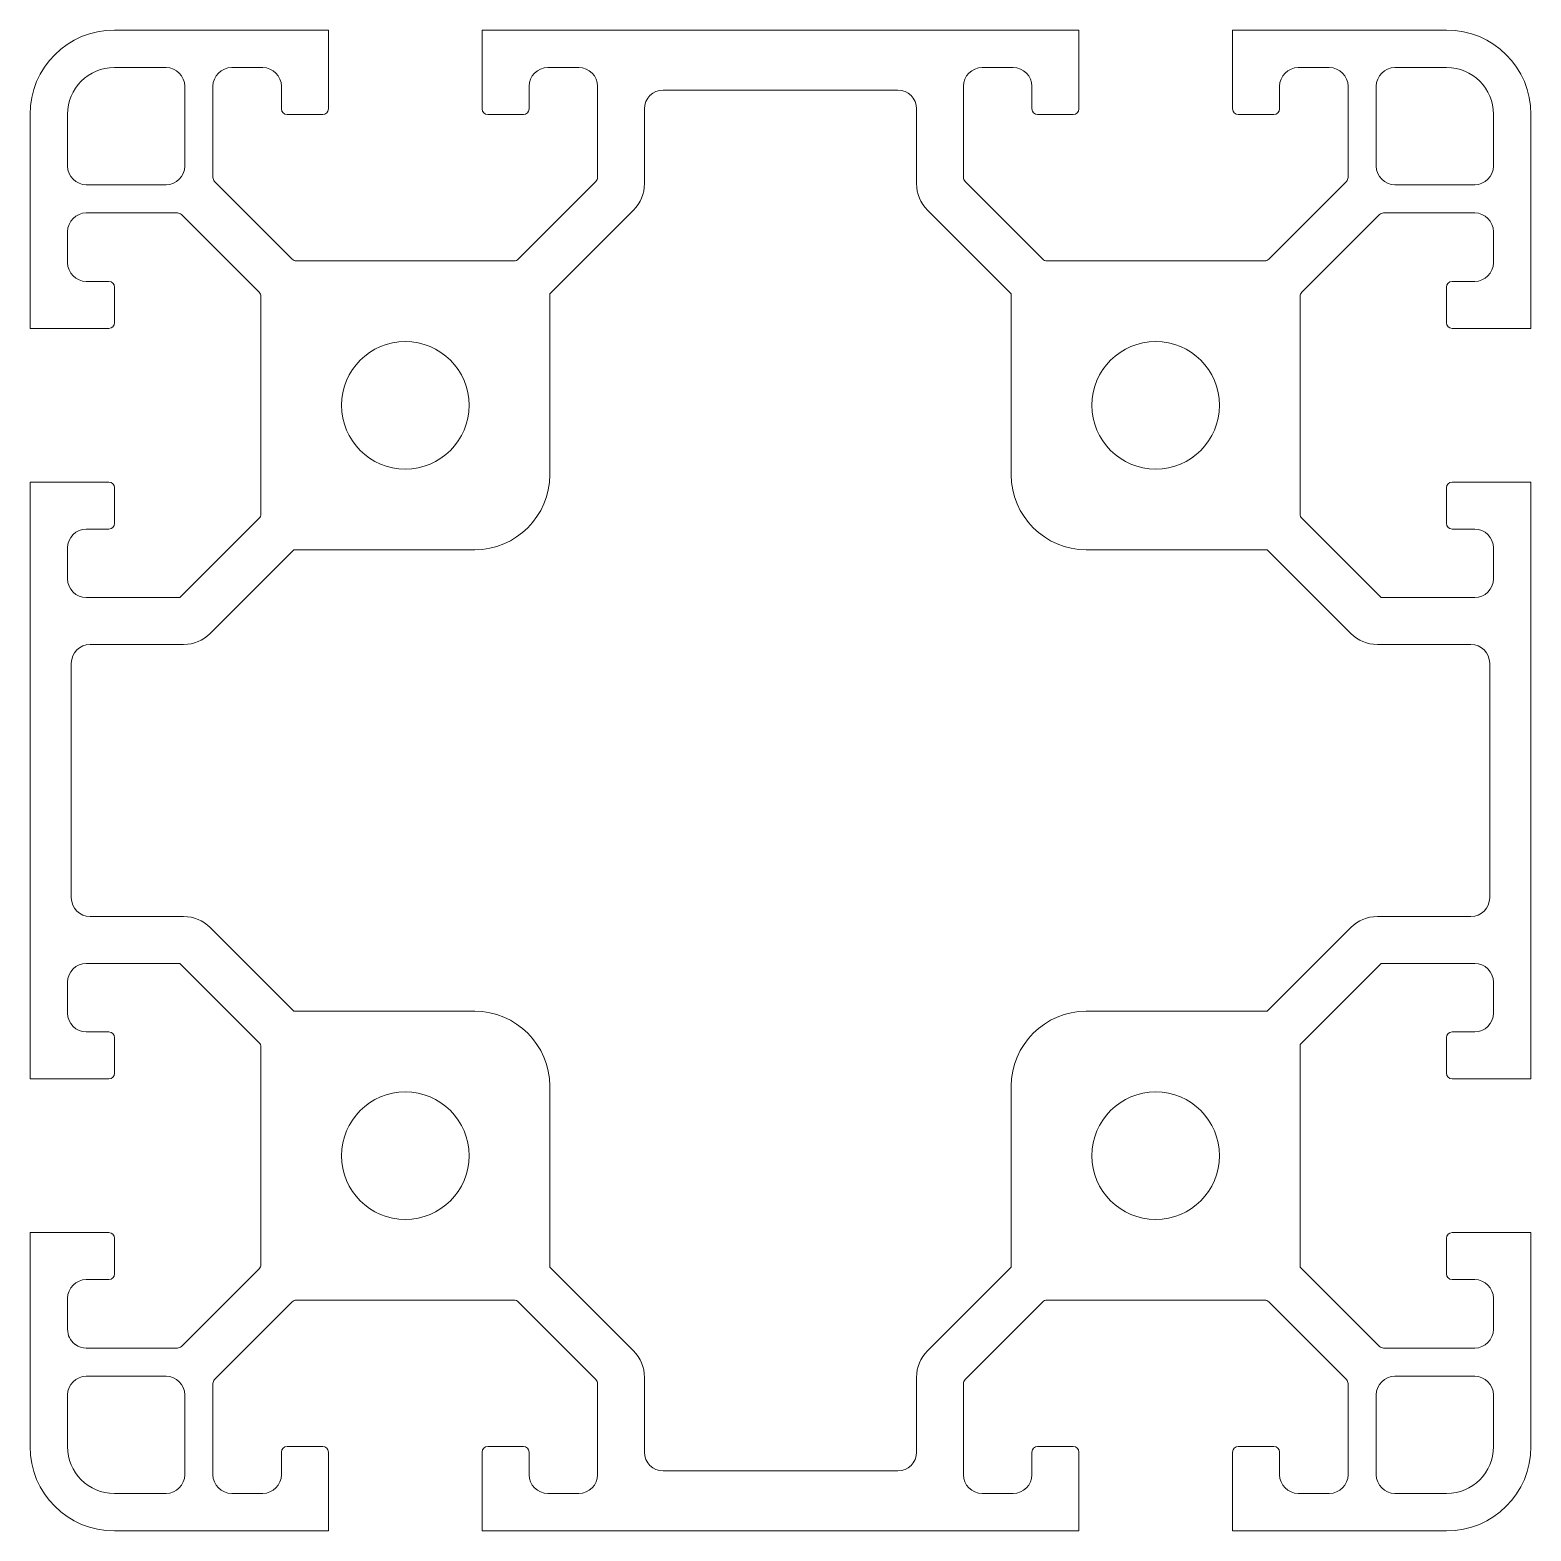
# Model space of a CAD drawing. Header units: millimetres. Extents: x -40 to 40, y -40 to 40.
import ezdxf

# ---------------------------------------------------------------- set-up
doc = ezdxf.new("R2010")
doc.units = ezdxf.units.MM

msp = doc.modelspace()

# ---------------------------------------------------------------- linework, layer by layer
at = {"color": 7, "linetype": 'Continuous', "lineweight": 15}
for p, q in [((-24.1, 40), (-35.5, 40)), ((-24.1, 35.8), (-24.1, 40)), ((15.9, 40), (-15.9, 40)), ((-15.9, 40), (-15.9, 35.8)), ((15.9, 35.8), (15.9, 40)), ((35.5, 40), (24.1, 40)), ((24.1, 40), (24.1, 35.8)), ((-32.75, 38), (-35.5, 38)), ((-29.25, 38), (-27.6, 38)), ((-12.4, 38), (-10.75, 38)), ((10.75, 38), (12.4, 38)), ((27.6, 38), (29.25, 38)), ((35.5, 38), (32.75, 38)), ((-31.75, 32.75), (-31.75, 37)), ((-30.25, 32.142), (-30.25, 37)), ((-26.6, 37), (-26.6, 35.8)), ((-13.4, 35.8), (-13.4, 37)), ((-9.75, 37), (-9.75, 32.142)), ((9.75, 32.142), (9.75, 37)), ((13.4, 37), (13.4, 35.8)), ((26.6, 35.8), (26.6, 37)), ((30.25, 37), (30.25, 32.142)), ((31.75, 37), (31.75, 32.75)), ((6.25, 36.8), (-6.25, 36.8)), ((-40, 35.5), (-40, 24.1)), ((-38, 35.5), (-38, 32.75)), ((-26.3, 35.5), (-24.4, 35.5)), ((-15.6, 35.5), (-13.7, 35.5)), ((-7.25, 35.8), (-7.25, 31.811)), ((7.25, 31.811), (7.25, 35.8)), ((13.7, 35.5), (15.6, 35.5)), ((24.4, 35.5), (26.3, 35.5)), ((38, 32.75), (38, 35.5)), ((40, 24.1), (40, 35.5)), ((-37, 31.75), (-32.75, 31.75)), ((-26.02, 27.788), (-30.162, 31.93)), ((-9.838, 31.93), (-13.98, 27.788)), ((13.98, 27.788), (9.838, 31.93)), ((30.162, 31.93), (26.02, 27.788)), ((32.75, 31.75), (37, 31.75)), ((-37, 30.25), (-32.142, 30.25)), ((-31.93, 30.162), (-27.788, 26.02)), ((-7.836, 30.396), (-12.3, 25.932)), ((12.3, 25.932), (7.836, 30.396)), ((27.788, 26.02), (31.93, 30.162)), ((32.142, 30.25), (37, 30.25)), ((-38, 27.6), (-38, 29.25)), ((38, 29.25), (38, 27.6)), ((-14.192, 27.7), (-25.808, 27.7)), ((25.808, 27.7), (14.192, 27.7)), ((-35.8, 26.6), (-37, 26.6)), ((37, 26.6), (35.8, 26.6)), ((-35.5, 24.4), (-35.5, 26.3)), ((-27.7, 25.808), (-27.7, 14.192)), ((-12.3, 25.932), (-12.3, 16.3)), ((12.3, 16.3), (12.3, 25.932)), ((27.7, 14.192), (27.7, 25.808)), ((35.5, 26.3), (35.5, 24.4)), ((-40, 24.1), (-35.8, 24.1)), ((35.8, 24.1), (40, 24.1)), ((-35.8, 15.9), (-40, 15.9)), ((-40, 15.9), (-40, -15.9)), ((-35.5, 13.7), (-35.5, 15.6)), ((35.5, 15.6), (35.5, 13.7)), ((40, 15.9), (35.8, 15.9)), ((40, -15.9), (40, 15.9)), ((-27.788, 13.98), (-32.018, 9.75)), ((32.018, 9.75), (27.788, 13.98)), ((-37, 13.4), (-35.8, 13.4)), ((35.8, 13.4), (37, 13.4)), ((-38, 10.75), (-38, 12.4)), ((-25.932, 12.3), (-30.396, 7.836)), ((-16.3, 12.3), (-25.932, 12.3)), ((25.932, 12.3), (16.3, 12.3)), ((30.396, 7.836), (25.932, 12.3)), ((38, 12.4), (38, 10.75)), ((-32.018, 9.75), (-37, 9.75)), ((37, 9.75), (32.018, 9.75)), ((-31.811, 7.25), (-36.8, 7.25)), ((36.8, 7.25), (31.811, 7.25)), ((-37.8, 6.25), (-37.8, -6.25)), ((37.8, -6.25), (37.8, 6.25)), ((-36.8, -7.25), (-31.811, -7.25)), ((-30.396, -7.836), (-25.932, -12.3)), ((25.932, -12.3), (30.396, -7.836)), ((31.811, -7.25), (36.8, -7.25)), ((-37, -9.75), (-32.018, -9.75)), ((-32.018, -9.75), (-27.788, -13.98)), ((27.7, -14.068), (32.018, -9.75)), ((32.018, -9.75), (37, -9.75)), ((-38, -12.4), (-38, -10.75)), ((38, -10.75), (38, -12.4)), ((-25.932, -12.3), (-16.3, -12.3)), ((16.3, -12.3), (25.932, -12.3)), ((-35.8, -13.4), (-37, -13.4)), ((37, -13.4), (35.8, -13.4)), ((-35.5, -15.6), (-35.5, -13.7)), ((-27.7, -14.192), (-27.7, -25.808)), ((27.7, -25.932), (27.7, -14.068)), ((35.5, -13.7), (35.5, -15.6)), ((-40, -15.9), (-35.8, -15.9)), ((35.8, -15.9), (40, -15.9)), ((-12.3, -16.3), (-12.3, -25.932)), ((12.3, -25.932), (12.3, -16.3)), ((-35.8, -24.1), (-40, -24.1)), ((-40, -24.1), (-40, -35.5)), ((-35.5, -26.3), (-35.5, -24.4)), ((35.5, -24.4), (35.5, -26.3)), ((40, -24.1), (35.8, -24.1)), ((40, -35.5), (40, -24.1)), ((-27.788, -26.02), (-31.93, -30.162)), ((-12.3, -25.932), (-7.836, -30.396)), ((7.836, -30.396), (12.3, -25.932)), ((31.93, -30.162), (27.7, -25.932)), ((-37, -26.6), (-35.8, -26.6)), ((35.8, -26.6), (37, -26.6)), ((-38, -29.25), (-38, -27.6)), ((-30.162, -31.93), (-26.02, -27.788)), ((-25.808, -27.7), (-14.192, -27.7)), ((-13.98, -27.788), (-9.838, -31.93)), ((9.838, -31.93), (13.98, -27.788)), ((14.192, -27.7), (25.808, -27.7)), ((26.02, -27.788), (30.162, -31.93)), ((38, -27.6), (38, -29.25)), ((-32.142, -30.25), (-37, -30.25)), ((37, -30.25), (32.142, -30.25)), ((-32.75, -31.75), (-37, -31.75)), ((-7.25, -31.811), (-7.25, -35.8)), ((7.25, -35.8), (7.25, -31.811)), ((37, -31.75), (32.75, -31.75)), ((-38, -32.75), (-38, -35.5)), ((-31.75, -37), (-31.75, -32.75)), ((-30.25, -37), (-30.25, -32.142)), ((-9.75, -32.142), (-9.75, -37)), ((9.75, -37), (9.75, -32.142)), ((30.25, -32.142), (30.25, -37)), ((31.75, -32.75), (31.75, -37)), ((38, -35.5), (38, -32.75)), ((-26.6, -35.8), (-26.6, -37)), ((-24.4, -35.5), (-26.3, -35.5)), ((-24.1, -40), (-24.1, -35.8)), ((-15.9, -35.8), (-15.9, -40)), ((-13.7, -35.5), (-15.6, -35.5)), ((-13.4, -37), (-13.4, -35.8)), ((13.4, -35.8), (13.4, -37)), ((15.6, -35.5), (13.7, -35.5)), ((15.9, -40), (15.9, -35.8)), ((24.1, -35.8), (24.1, -40)), ((26.3, -35.5), (24.4, -35.5)), ((26.6, -37), (26.6, -35.8)), ((-6.25, -36.8), (6.25, -36.8)), ((-35.5, -38), (-32.75, -38)), ((-27.6, -38), (-29.25, -38)), ((-10.75, -38), (-12.4, -38)), ((12.4, -38), (10.75, -38)), ((29.25, -38), (27.6, -38)), ((32.75, -38), (35.5, -38)), ((-35.5, -40), (-24.1, -40)), ((-15.9, -40), (15.9, -40)), ((24.1, -40), (35.5, -40))]:
    msp.add_line(p, q, dxfattribs=at)
for centre in [(-20, 20), (20, 20), (-20, -20), (20, -20)]:
    msp.add_circle(centre, 3.4, dxfattribs=at)
for centre, radius, start, end in [((-35.5, 35.5), 4.5, 90, 180), ((35.5, 35.5), 4.5, 0, 90), ((-35.5, 35.5), 2.5, 90, 180), ((-32.75, 37), 1, 360, 90), ((-29.25, 37), 1, 90, 180), ((-27.6, 37), 1, 0, 90), ((-12.4, 37), 1, 90, 180), ((-10.75, 37), 1, 0, 90), ((10.75, 37), 1, 90, 180), ((12.4, 37), 1, 0, 90), ((27.6, 37), 1, 90, 180), ((29.25, 37), 1, 0, 90), ((32.75, 37), 1, 90, 180), ((35.5, 35.5), 2.5, 0, 90), ((-6.25, 35.8), 1, 90, 180), ((6.25, 35.8), 1, 0, 90), ((-26.3, 35.8), 0.3, 180, 270), ((-24.4, 35.8), 0.3, 270, 0), ((-15.6, 35.8), 0.3, 180, 270), ((-13.7, 35.8), 0.3, 270, 0), ((13.7, 35.8), 0.3, 180, 270), ((15.6, 35.8), 0.3, 270, 0), ((24.4, 35.8), 0.3, 180, 270), ((26.3, 35.8), 0.3, 270, 0), ((-37, 32.75), 1, 180, 270), ((-32.75, 32.75), 1, 270, 360), ((-29.95, 32.142), 0.3, 180, 225), ((-10.05, 32.142), 0.3, 315, 0), ((10.05, 32.142), 0.3, 180, 225), ((29.95, 32.142), 0.3, 315, 0), ((32.75, 32.75), 1, 180, 270), ((37, 32.75), 1, 270, 0), ((-9.25, 31.811), 2, 315, 0), ((9.25, 31.811), 2, 180, 225), ((-37, 29.25), 1, 90, 180), ((-32.142, 29.95), 0.3, 45, 90), ((32.142, 29.95), 0.3, 90, 135), ((37, 29.25), 1, 0, 90), ((-37, 27.6), 1, 180, 270), ((-25.808, 28), 0.3, 225, 270), ((-14.192, 28), 0.3, 270, 315), ((14.192, 28), 0.3, 225, 270), ((25.808, 28), 0.3, 270, 315), ((37, 27.6), 1, 270, 0), ((-35.8, 26.3), 0.3, 0, 90), ((35.8, 26.3), 0.3, 90, 180), ((-28, 25.808), 0.3, 0, 45), ((28, 25.808), 0.3, 135, 180), ((-35.8, 24.4), 0.3, 270, 0), ((35.8, 24.4), 0.3, 180, 270), ((-16.3, 16.3), 4, 270, 0), ((16.3, 16.3), 4, 180, 270), ((-35.8, 15.6), 0.3, 0, 90), ((35.8, 15.6), 0.3, 90, 180), ((-35.8, 13.7), 0.3, 270, 0), ((-28, 14.192), 0.3, 315, 0), ((28, 14.192), 0.3, 180, 225), ((35.8, 13.7), 0.3, 180, 270), ((-37, 12.4), 1, 90, 180), ((37, 12.4), 1, 0, 90), ((-37, 10.75), 1, 180, 270), ((37, 10.75), 1, 270, 0), ((-36.8, 6.25), 1, 90, 180), ((-31.811, 9.25), 2, 270, 315), ((31.811, 9.25), 2, 225, 270), ((36.8, 6.25), 1, 0, 90), ((-36.8, -6.25), 1, 180, 270), ((36.8, -6.25), 1, 270, 0), ((-31.811, -9.25), 2, 45, 90), ((31.811, -9.25), 2, 90, 135), ((-37, -10.75), 1, 90, 180), ((37, -10.75), 1, 0, 90), ((-37, -12.4), 1, 180, 270), ((-16.3, -16.3), 4, 0, 90), ((16.3, -16.3), 4, 90, 180), ((37, -12.4), 1, 270, 0), ((-35.8, -13.7), 0.3, 360, 90), ((35.8, -13.7), 0.3, 90, 180), ((-28, -14.192), 0.3, 0, 45), ((-35.8, -15.6), 0.3, 270, 0), ((35.8, -15.6), 0.3, 180, 270), ((-35.8, -24.4), 0.3, 360, 90), ((35.8, -24.4), 0.3, 90, 180), ((-35.8, -26.3), 0.3, 270, 0), ((-28, -25.808), 0.3, 315, 0), ((35.8, -26.3), 0.3, 180, 270), ((-37, -27.6), 1, 90, 180), ((37, -27.6), 1, 0, 90), ((-25.808, -28), 0.3, 90, 135), ((-14.192, -28), 0.3, 45, 90), ((14.192, -28), 0.3, 90, 135), ((25.808, -28), 0.3, 45, 90), ((-37, -29.25), 1, 180, 232.88873), ((37, -29.25), 1, 270, 0), ((-37, -29.25), 1, 234.40871, 270), ((-32.142, -29.95), 0.3, 270, 315), ((-9.25, -31.811), 2, 0, 45), ((9.25, -31.811), 2, 135, 180), ((32.142, -29.95), 0.3, 225, 270), ((-37, -32.75), 1, 90, 180), ((-32.75, -32.75), 1, 0, 90), ((-29.95, -32.142), 0.3, 135, 180), ((-10.05, -32.142), 0.3, 360, 45), ((10.05, -32.142), 0.3, 135, 180), ((29.95, -32.142), 0.3, 0, 45), ((32.75, -32.75), 1, 90, 180), ((37, -32.75), 1, 0, 90), ((-35.5, -35.5), 4.5, 180, 270), ((-35.5, -35.5), 2.5, 180, 270), ((-26.3, -35.8), 0.3, 90, 180), ((-24.4, -35.8), 0.3, 0, 90), ((-15.6, -35.8), 0.3, 90, 180), ((-13.7, -35.8), 0.3, 0, 90), ((-6.25, -35.8), 1, 180, 270), ((6.25, -35.8), 1, 270, 0), ((13.7, -35.8), 0.3, 90, 180), ((15.6, -35.8), 0.3, 0, 90), ((24.4, -35.8), 0.3, 90, 180), ((26.3, -35.8), 0.3, 0, 90), ((35.5, -35.5), 4.5, 270, 0), ((35.5, -35.5), 2.5, 270, 0), ((-32.75, -37), 1, 270, 0), ((-29.25, -37), 1, 180, 270), ((-27.6, -37), 1, 270, 0), ((-12.4, -37), 1, 180, 270), ((-10.75, -37), 1, 270, 360), ((10.75, -37), 1, 180, 270), ((12.4, -37), 1, 270, 0), ((27.6, -37), 1, 180, 270), ((29.25, -37), 1, 270, 0), ((32.75, -37), 1, 180, 270)]:
    msp.add_arc(centre, radius, start, end, dxfattribs=at)
msp.add_open_spline([(-37.582, -30.063), (-37.589, -30.058), (-37.596, -30.053), (-37.603, -30.047)], degree=3, dxfattribs=at)

doc.saveas('drawing.dxf')
